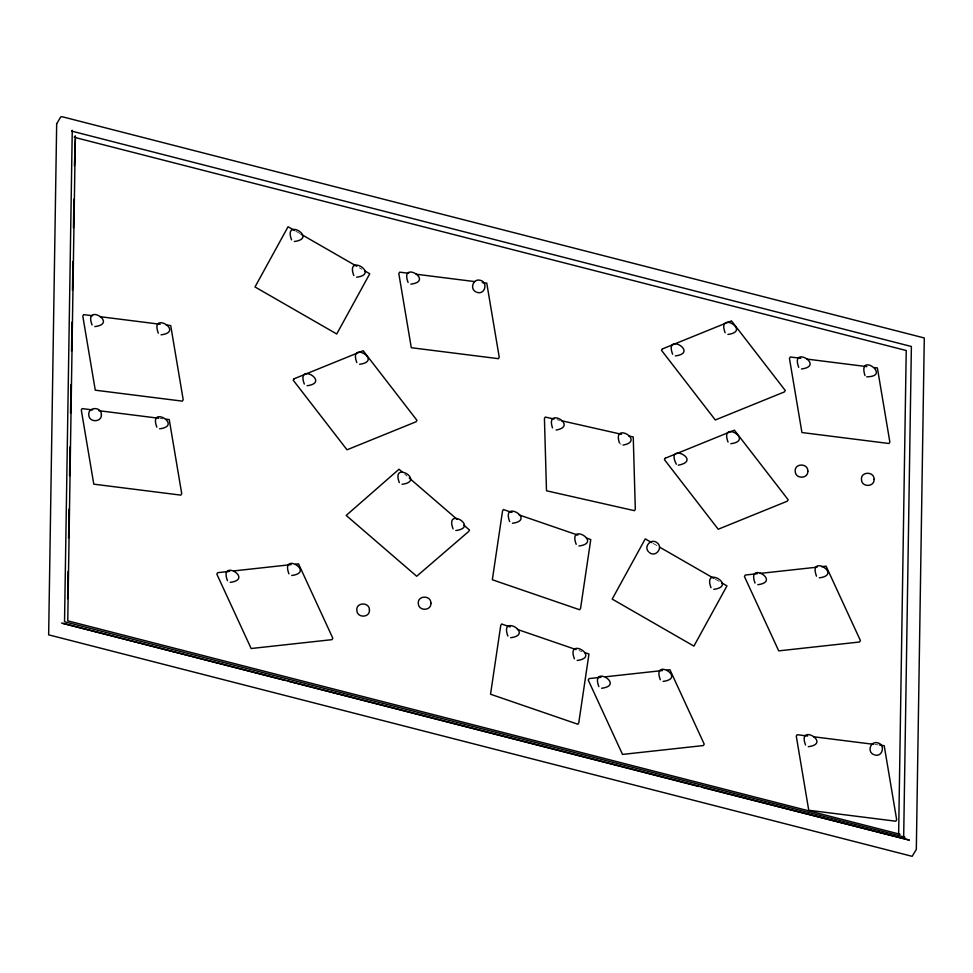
<?xml version="1.0" encoding="UTF-8"?>
<svg xmlns="http://www.w3.org/2000/svg" width="973" height="973" viewBox="0 0 973 973"><rect width="100%" height="100%" fill="white"/><g stroke="black" fill="none" stroke-linecap="round" stroke-linejoin="round"><path stroke-width="0.73" stroke-dasharray="4.87 3.65" d="M160.229 418.426L163.233 418.804M875.189 744.527L878.193 744.904M557.03 419.716L559.962 420.372M578.947 650.572L581.805 651.557M295.828 231.221L299.72 233.459M359.39 267.794L361.98 269.29M653.029 543.348L656.921 545.585M715.289 579.178L719.181 581.416M620.178 443.688L621.066 444.333M404.707 474.143L406.982 476.101"/><path stroke-width="1.46" d="M67.636 598.687L68.061 571.346M68.584 537.923L69.047 509.061M69.57 475.651L70.02 446.789M70.543 413.367L71.005 384.505M71.528 351.095L71.978 322.233M72.476 290.331L72.926 261.469M73.462 228.059L73.912 199.197M74.434 165.775L75.383 139.054M898.638 833.764L906.228 350.511L74.24 137.29L75.371 135.904L67.757 620.859L900.025 834.25L899.016 834.36M903.662 837.948L911.385 346.497L71.783 131.136L72.257 130.297L64.534 621.783L904.914 837.181L903.917 837.315M94.819 326.6C119.083 323.498 83.398 302.044 92.058 324.946M477.111 292.362C485.065 295.147 488.361 281.963 480.273 280.309C473.17 278.181 469.4 289.09 476.089 291.985M229.677 571.37L217.709 572.683L216.833 574.119L251.143 648.517L331.963 639.662L332.827 638.227L298.529 563.829L295.537 564.158M234.165 570.871L291.049 564.644M757.249 573.717L745.282 575.031L744.418 576.466L778.716 650.864L859.536 642.01L860.412 640.575L826.101 566.177L821.613 566.675M760.254 573.389L817.125 567.162M601.071 677.269L589.091 678.582L588.227 680.018L622.525 754.416L703.357 745.561L704.221 744.138L669.923 669.728L666.919 670.056M605.559 676.782L662.431 670.555M408.696 273.291L399.684 272.16L398.821 273.595L411.299 347.714L498.358 358.672L499.234 357.237L486.755 283.107L482.243 282.547M416.201 274.228L474.739 281.598M800.828 358.319L790.319 356.994L789.456 358.429L801.934 432.547L888.994 443.506L889.857 442.07L877.378 367.952L874.386 367.575M806.836 359.073L866.87 366.626M92.654 315.763L83.654 314.632L82.79 316.055L95.269 390.185L182.328 401.144L183.192 399.708L170.713 325.578L166.213 325.018M100.17 316.699L160.204 324.264M92.678 409.925L82.182 408.611L81.306 410.047L93.785 484.165L180.844 495.123L181.72 493.688L169.241 419.558L166.237 419.181M98.687 410.679L158.733 418.244M807.651 736.026L797.142 734.7L796.279 736.135L808.745 810.266L895.817 821.212L896.68 819.777L884.202 745.659L879.701 745.087M813.647 736.78L873.693 744.333M294.32 241.499C318.585 238.397 282.9 216.943 291.559 239.845M727.889 334.432C752.153 331.319 716.469 309.864 725.128 332.766M410.861 284.14C435.126 281.039 399.429 259.572 408.088 282.474M356.58 277.208C380.844 274.106 345.16 252.639 353.807 275.541M801.484 368.974C825.749 365.872 790.064 344.418 798.724 367.308M675.396 355.887C699.648 352.785 663.963 331.331 672.623 354.233M359.584 364.267C383.849 361.165 348.164 339.711 356.823 362.601M161.068 334.821C185.332 331.72 149.647 310.265 158.307 333.167M730.796 443.7C755.06 440.599 719.375 419.132 728.035 442.034M307.091 385.722C331.355 382.62 295.67 361.165 304.33 384.067M678.29 465.155C703.649 460.484 664.51 441.146 676.332 464.218M159.596 428.813C183.861 425.7 148.176 404.245 156.835 427.147M402.08 484.274C426.344 481.173 390.659 459.718 399.319 482.62M819.266 577.853C843.53 574.739 807.845 553.284 816.505 576.186M512.443 523.243C536.707 520.141 501.01 498.675 509.67 521.577M578.959 545.975C603.224 542.873 567.539 521.419 576.198 544.321M757.797 584.7C782.061 581.599 746.376 560.144 755.036 583.034M455.826 530.516C480.09 527.415 444.406 505.948 453.065 528.85M713.768 589.322C738.033 586.22 702.348 564.766 711.008 587.668M291.693 575.493C315.957 572.392 280.273 550.937 288.932 573.839M230.224 582.353C254.488 579.251 218.803 557.797 227.463 580.686M510.643 637.716C534.907 634.615 499.222 613.16 507.882 636.05M577.159 660.448C601.423 657.347 565.739 635.892 574.398 658.794M663.087 681.404C687.339 678.303 651.655 656.848 660.314 679.738M601.606 688.252C625.87 685.15 590.185 663.695 598.845 686.597M874.557 754.902C882.511 757.699 885.819 744.503 877.719 742.861C870.628 740.733 866.858 751.643 873.547 754.525M808.308 746.68C832.572 743.579 796.887 722.124 805.547 745.014M556.13 430.03C578.923 426.101 545.002 405.96 552.506 427.889M623.073 445.062C645.865 441.122 611.944 420.993 619.448 442.91M554.099 419.047L545.306 417.064L544.43 418.499L546.498 490.781L634.445 510.679L635.308 509.244L633.253 436.962L628.85 435.965M561.421 420.713L621.528 434.299M63.026 623.425L285.259 680.431M288.203 681.185L698.821 786.5M701.764 787.266L909.354 840.1L61.554 623.048M511.993 512.479L503.406 509.524L502.542 510.959L492.338 579.762L579.701 609.767L580.577 608.332L590.769 539.541L586.476 538.057M519.156 514.936L577.877 535.114M510.193 626.953L501.606 623.997L500.742 625.432L490.538 694.236L577.901 724.253L578.777 722.817L588.969 654.014L584.676 652.542M517.356 629.409L576.077 649.587M866.724 376.819C892.63 376.442 857.189 350.937 864.973 375.529M294.539 230.479L288.057 226.745L255.011 286.962L336.731 333.982L369.764 273.766L364.583 270.786M301.022 234.213L356.799 266.298M651.728 542.593L645.245 538.872L612.199 599.088L693.919 646.108L726.965 585.892L721.771 582.9M659.512 547.081L713.987 578.424M649.563 552.688C655.899 557.711 663.683 547.264 656.945 542.666C651.192 537.887 643.092 546.85 648.748 551.971M402.433 472.173L399.027 469.229L346.193 515.435L416.687 576.259L468.658 531.501L469.521 530.066L463.829 525.152M409.256 478.059L457.006 519.266M56.677 123.705L48.65 634.834L912.151 856.325L916.323 849.429L924.289 337.972L62.394 116.784L60.849 116.796L56.677 123.705M101.399 414.693C101.739 422.501 89.139 422.708 88.798 415.118C87.582 406.665 101.63 406.313 101.399 414.693M369.46 610.107C369.801 617.916 357.2 618.123 356.86 610.533C355.644 602.08 369.691 601.728 369.46 610.107M430.93 603.248C431.27 611.068 418.67 611.275 418.329 603.686C417.113 595.221 431.161 594.88 430.93 603.248M807.845 471.163C808.186 478.971 795.586 479.19 795.245 471.601C794.029 463.136 808.077 462.783 807.845 471.163M874.107 479.385C874.435 487.193 861.835 487.412 861.494 479.823C860.278 471.358 874.326 471.005 874.107 479.385M294.089 378.777L293.226 380.212L347.02 449.806L416.091 421.759L416.955 420.324L363.172 350.718L294.089 378.777M662.394 348.93L661.531 350.365L715.313 419.971L784.396 391.924L785.26 390.489L731.477 320.883L662.394 348.93M665.301 458.198L664.425 459.633L718.22 529.239L787.303 501.192L788.166 499.757L734.372 430.151L665.301 458.198"/></g></svg>
